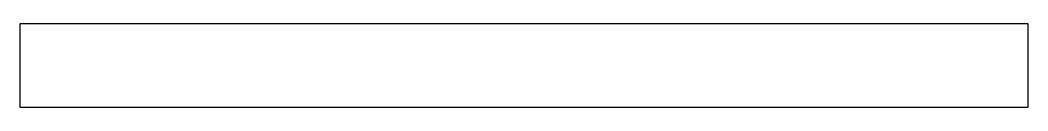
# Model space of a CAD drawing. Header units: metres. Extents: x -0.6 to 0.6, y -0.1 to 0.
import ezdxf

# ---------------------------------------------------------------- set-up
doc = ezdxf.new("R2010")
doc.units = ezdxf.units.M
doc.layers.add('3D_EscapeRoutePaving_XS_Concrete01', color=254, linetype='Continuous')

msp = doc.modelspace()

# ---------------------------------------------------------------- linework, layer by layer
at = {"layer": '3D_EscapeRoutePaving_XS_Concrete01', "elevation": 0.5}
msp.add_lwpolyline([(-0.6, 0), (0.6, 0), (0.6, -0.1), (-0.6, -0.1)], close=True, dxfattribs=at)

doc.saveas('drawing.dxf')
